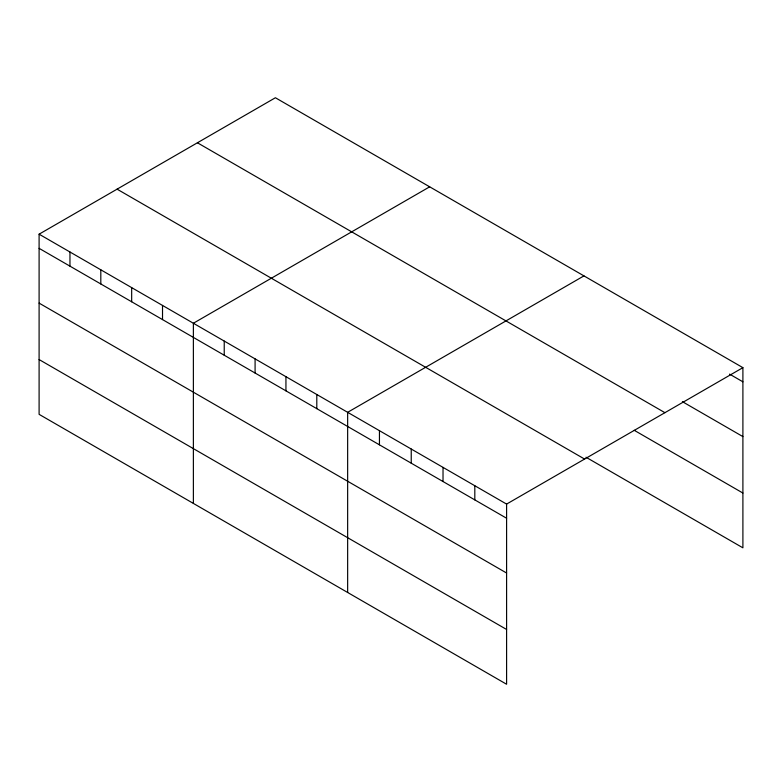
<?xml version="1.0" encoding="UTF-8"?>
<svg xmlns="http://www.w3.org/2000/svg" width="782" height="782" viewBox="0 0 782 782"><rect width="100%" height="100%" fill="white"/><g stroke="black" fill="none" stroke-linecap="round" stroke-linejoin="round"><path stroke-width="1.17" d="M39.1 234.18L506.599 504.087L506.599 684.25L39.1 414.343L39.1 234.18L275.401 97.75L742.9 367.657L742.9 547.82L586.001 457.235M429.67 186.82L193.379 323.249L193.379 503.413M583.949 275.89L347.648 412.319L347.648 592.482M506.599 504.087L742.9 367.657M729.567 374.119L742.9 381.812M682.393 401.665L742.9 436.6M197.416 142.774L664.925 412.681M634.202 430.286L742.9 493.041M117.075 189.156L584.584 459.063M39.1 248.334L506.599 518.241M39.1 303.113L506.599 573.02M39.1 359.554L506.599 629.471M474.811 485.73L474.811 499.884M443.023 467.382L443.023 481.536M411.234 449.024L411.234 463.179M379.446 430.667L379.446 444.821M316.798 394.499L316.798 408.654M285.938 376.689L285.938 390.844M255.088 358.879L255.088 373.034M224.229 341.06L224.229 355.214M162.519 305.43L162.519 319.584M131.669 287.62L131.669 301.774M100.81 269.8L100.81 283.964M69.96 251.99L69.96 266.144"/></g></svg>
